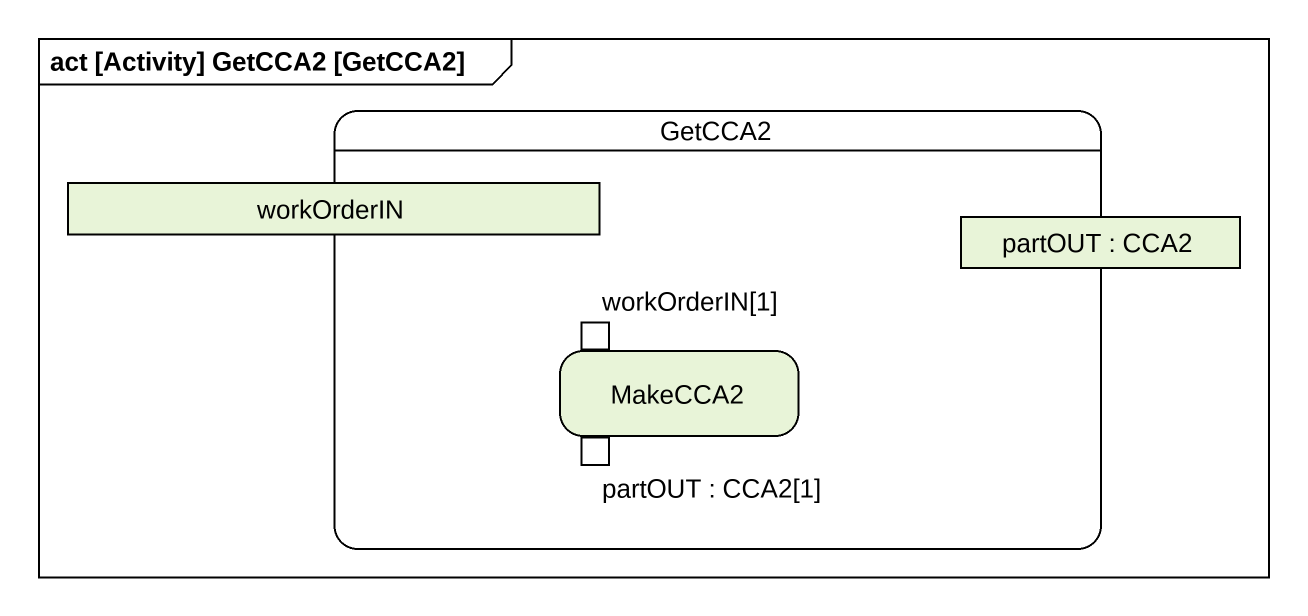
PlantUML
@startuml
mainframe act [Activity] GetCCA2 [GetCCA2]
hide empty description
state GetCCA2 {
  state workOrderIN <<object>>
  state "partOUT : CCA2" as partOUT <<object>>
  state MakeCCA2 {
    state "workOrderIN[1]" as workOrderIN_1 <<inputPin>>
    state "partOUT : CCA2[1]" as partOUT_CCA2_1 <<outputPin>>
  }
}
@enduml
